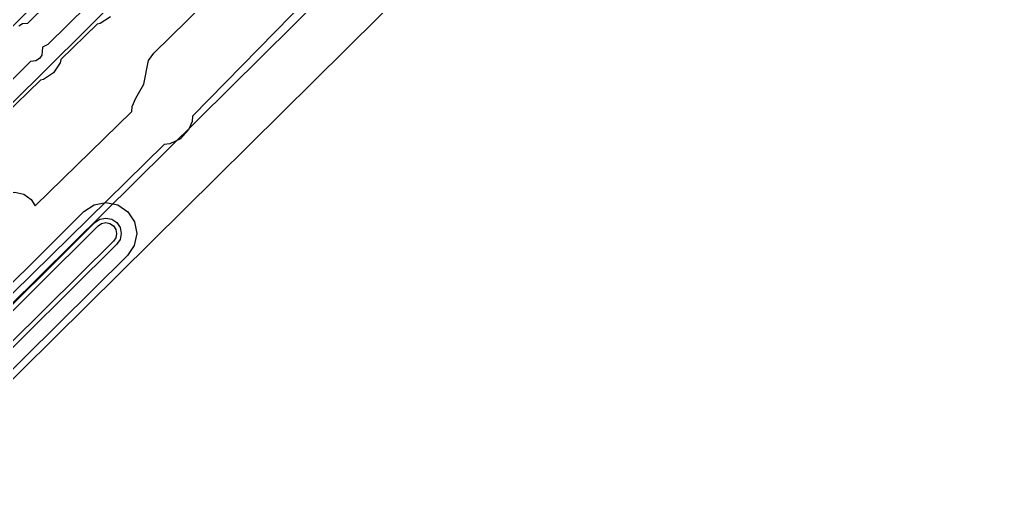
# Model space of a CAD drawing. Header units: metres. Extents: x -2677 to -840, y 169 to 1487.
# Drawn here: x -2137.1 to -2074.2, y 349.4 to 380 of the extents above; entities that cross this region are included whole.
import ezdxf

# ---------------------------------------------------------------- set-up
doc = ezdxf.new("R2010")
doc.units = ezdxf.units.M
doc.layers.add('AI_GREENING_EXCLUSIONS', color=1, linetype='Continuous')

msp = doc.modelspace()

# ---------------------------------------------------------------- linework, layer by layer
at = {"layer": 'AI_GREENING_EXCLUSIONS'}
for points in [[(-2076.446, 422.123), (-2143.947, 355.36)], [(-2073.987, 419.632), (-2139.064, 355.267)], [(-2138.176, 378.915), (-2104.922, 411.949)], [(-2160.045, 352.497), (-2135.715, 376.427), (-2102.457, 409.465)], [(-2108.843, 391.181), (-2125.905, 373.76), (-2125.944, 373.401), (-2126.171, 372.859), (-2126.683, 372.295), (-2127.384, 371.961), (-2127.743, 371.922), (-2143.633, 356.354)], [(-2161.94, 389.359), (-2153.333, 376.735), (-2152.736, 376.517), (-2152.319, 376.107), (-2151.761, 375.116), (-2151.77, 374.443), (-2144.157, 363.277), (-2143.953, 363.304), (-2138.467, 368.44), (-2137.971, 368.75), (-2137.394, 368.847), (-2136.823, 368.715), (-2136.347, 368.375), (-2136.082, 367.952), (-2129.845, 374.062), (-2129.806, 374.384), (-2129.58, 374.925), (-2129.06, 375.828), (-2128.754, 377.35), (-2128.424, 377.833), (-2123.053, 383.105)], [(-2137.136, 379.583), (-2136.908, 379.733), (-2136.569, 379.77), (-2133.996, 382.309)], [(-2132.706, 380.913), (-2135.279, 378.374), (-2135.605, 378.205), (-2135.662, 377.699), (-2135.815, 377.472), (-2136.044, 377.322), (-2136.382, 377.285), (-2138.956, 374.746)], [(-2131.226, 380.175), (-2131.877, 379.745), (-2132.077, 379.707), (-2134.419, 377.414), (-2134.464, 377.193), (-2134.902, 376.547), (-2135.554, 376.118), (-2135.753, 376.08), (-2138.096, 373.786)]]:
    msp.add_lwpolyline(points, dxfattribs=at)
for points in [[(-2131.516, 368.169), (-2130.751, 368.014), (-2130.104, 367.578), (-2129.673, 366.928), (-2129.524, 366.162), (-2129.679, 365.397), (-2130.115, 364.75), (-2139.038, 355.935), (-2144.802, 349.965), (-2145.446, 349.524), (-2146.21, 349.363), (-2146.977, 349.506), (-2147.63, 349.932), (-2148.071, 350.576), (-2148.233, 351.339), (-2148.089, 352.106), (-2147.663, 352.76), (-2140.94, 359.64), (-2132.933, 367.589), (-2132.282, 368.02), (-2131.516, 368.169)], [(-2131.138, 367.092), (-2130.814, 366.874), (-2130.598, 366.549), (-2130.524, 366.166), (-2130.601, 365.783), (-2130.819, 365.46), (-2139.753, 356.634), (-2145.517, 350.664), (-2145.839, 350.443), (-2146.221, 350.362), (-2146.605, 350.434), (-2146.932, 350.647), (-2147.152, 350.969), (-2147.233, 351.351), (-2147.161, 351.734), (-2146.948, 352.061), (-2140.235, 358.931), (-2132.228, 366.879), (-2131.903, 367.095), (-2131.52, 367.169), (-2131.138, 367.092)], [(-2131.253, 366.815), (-2131.027, 366.662), (-2130.876, 366.435), (-2130.824, 366.167), (-2130.878, 365.899), (-2131.031, 365.672), (-2139.968, 356.843), (-2145.732, 350.873), (-2145.957, 350.719), (-2146.225, 350.662), (-2146.493, 350.713), (-2146.722, 350.862), (-2146.876, 351.087), (-2146.933, 351.354), (-2146.882, 351.623), (-2146.733, 351.852), (-2140.024, 358.718), (-2132.017, 366.666), (-2131.789, 366.817), (-2131.521, 366.869), (-2131.253, 366.815)]]:
    msp.add_lwpolyline(points, close=True, dxfattribs=at)

doc.saveas('drawing.dxf')
